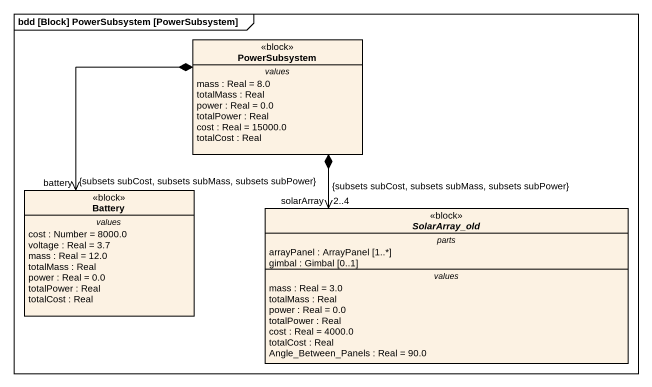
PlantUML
@startuml
mainframe bdd [Block] PowerSubsystem [PowerSubsystem]
hide circle
hide empty members
class PowerSubsystem <<block>> {
  -- values --
  mass : Real = 8.0
  totalMass : Real
  power : Real = 0.0
  totalPower : Real
  cost : Real = 15000.0
  totalCost : Real
}
class Battery <<block>> {
  -- values --
  cost : Number = 8000.0
  voltage : Real = 3.7
  mass : Real = 12.0
  totalMass : Real
  power : Real = 0.0
  totalPower : Real
  totalCost : Real
}
abstract class SolarArray_old <<block>> {
  -- parts --
  arrayPanel : ArrayPanel [1..*]
  gimbal : Gimbal [0..1]
  -- values --
  mass : Real = 3.0
  totalMass : Real
  power : Real = 0.0
  totalPower : Real
  cost : Real = 4000.0
  totalCost : Real
  Angle_Between_Panels : Real = 90.0
}
PowerSubsystem *--> "solarArray\n2..4\n{subsets subCost, subsets subMass, subsets subPower}" SolarArray_old
Battery "battery\n{subsets subCost, subsets subMass, subsets subPower}" <-up-* PowerSubsystem
@enduml
